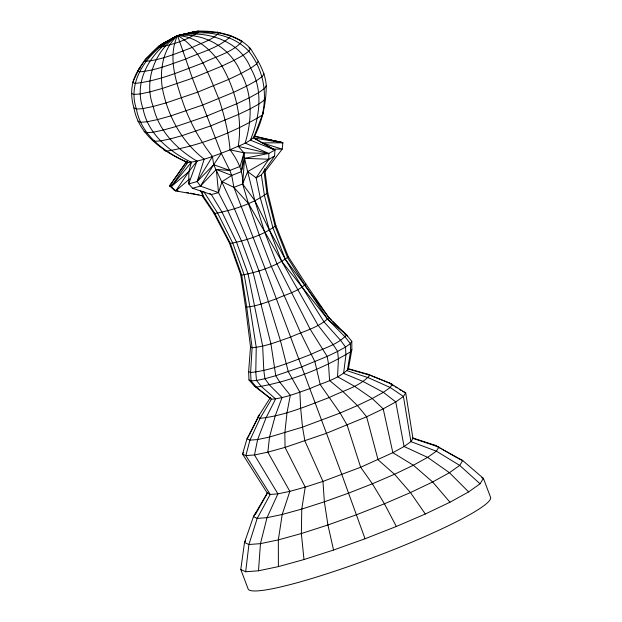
<?xml version="1.0" encoding="UTF-8"?>
<svg xmlns="http://www.w3.org/2000/svg" width="622" height="622" viewBox="0 0 622 622"><rect width="100%" height="100%" fill="white"/><g stroke="black" fill="none" stroke-linecap="round" stroke-linejoin="round"><path stroke-width="0.93" d="M175.769 36.752C151.737 50.662 132.82 80.471 143.021 108.601C147.811 133.823 169.386 151.721 191.405 162.295L188.909 171.563L188.707 183.902L192.556 188.264L211.371 194.577L218.516 192.602L222.038 181.655L231.726 175.435L241.367 171.649L244.578 158.346L243.972 152.818L238.21 146.357C242.774 118.592 235.722 90.314 221.976 66.08C212.53 50.934 197.423 36.97 178.848 35.703L175.528 36.768C150.283 49.931 126.11 79.033 136.443 109.099C141.062 135.347 164.97 152.538 187.805 162.567C202.523 161.082 216.339 154.979 230.086 149.855C238.21 145.688 248.38 143.41 254.522 136.374C262.616 120.225 266.045 103.633 266.278 85.719C265.306 71.888 257.679 60.039 250.518 48.602C237.433 34.482 216.899 30.735 198.441 31.1L177.628 35.609L159.108 45.865C150.874 53.29 143.044 61.096 137.789 70.978C130.791 82.143 130.208 95.531 133.94 107.933C138.589 134.647 163.353 151.682 186.437 161.93L187.805 162.567L171.221 186.647L169.604 185.892L186.825 161.215M331.472 320.322L328.851 317.601L305.799 283.826L288.367 256.816L275.873 225.592L267.763 192.719L265.073 171.555L282.17 149.132L282.839 142.819L253.574 137.882L274.94 150.034L274.597 156.052L261.349 174.953L256.14 177.83L247.649 171.602L244.578 158.346L268.774 153.44L274.94 150.034L253.574 137.882L262.282 115.132L263.666 112.924M249.469 434.685L259.397 414.765L247.02 438.767L242.549 454.076L267.273 493.075L253.457 516.672L244.516 542.47L240.776 569.488L245.674 571.766L258.503 570.786L260.455 543.644L267.009 517.667L277.91 493.86L289.852 491.357L305.215 487.112L322.958 481.405L360.659 467.254L392.855 452.699L404.067 446.51L410.917 441.636L412.946 438.401L405.707 392.832L389.294 382.903L367.586 374.164L347.706 368.535M178.312 35.928C200.642 49.006 209.311 76.125 218.742 98.719C224.425 115.272 228.507 132.408 230.086 149.855C237.456 160.002 243.404 171.003 242.627 183.941L254.833 200.634L269.466 230.148L285.459 259.467L328.851 317.601L346.547 334.846L351.795 341.33L351.842 349.681L348.39 369.017C338.321 379.21 322.872 382.616 310.075 388.548C297.464 392.824 284.845 398.142 271.449 399.231L254.476 386.223L248.979 379.925L248.629 371.598L250.518 346.998L245.488 306.459L240.714 274.699L229.44 243.015L213.774 212.981L201.761 195.238M245.674 571.766L248.917 544.514L257.197 518.414L270.212 494.451L277.91 493.86L254.468 454.954L257.625 439.552L266.022 417.86L275.6 398.912L261.582 386.752L256.489 380.477L255.782 372.119L256.241 347.418L249.888 306.786L244.197 274.955L232.83 243.264L217.716 213.268L203.689 191.483M241.367 171.649L243.972 152.818L268.774 153.44L268.844 159.224L256.14 177.83L260.315 198.014L269.466 230.148L281.797 261.497L318.052 325.283L333.042 344.456L337.622 351.422L338.415 359.236L337.559 376.722L354.4 386.208L372.197 398.515L383.206 408.848L392.855 452.699L413.366 465.248L432.648 481.972L449.97 502.218L468.638 491.916L480.052 483.792L483.426 478.411L462.737 460.56L435.198 445.305L412.705 437.919M258.503 570.786L278.392 566.619L303.987 559.543L301.359 533.528L301.771 509.068L305.215 487.112L285.047 447.389L284.837 432.819L287.014 412.666L290.318 395.273L279.838 382.235L275.764 375.711L270.92 343.795L253.131 272.747L241.53 241.118L227.839 210.765L218.516 192.602L200.44 186.087L197.158 181.562L204.172 159.139C181.733 141.878 167.8 115.949 162.389 88.448C159.551 70.364 162.785 49.566 176.609 36.542M255.432 514.347L267.88 492.282M186.421 163.096L187.059 161.308M176.135 36.675C154.38 51.618 143.666 81.412 153.206 106.463C158.423 130.278 176.524 149.109 196.987 161.121L188.707 183.902L197.158 181.562L213.673 164.713L221.3 153.307L192.377 78.24L177.736 36.162M273.042 157.001L274.597 156.052L247.649 171.602L242.627 183.941L248.388 203.41L259.203 234.789L271.262 266.255L300.737 333.112L314.895 361.693L320.206 384.567L340.11 413.024L347.146 425.153L360.659 467.254L372.368 483.784L384.419 503.781L396.338 526.469L425.308 514.005L449.97 502.218M177.153 36.364C168.445 55.988 175.054 78.597 181.453 97.973C188.186 119.113 198.752 139.033 212.46 156.472L213.673 164.713L234.416 208.658L247.191 239.299L258.931 270.881L280.46 340.724L288.281 371.684L299.882 392.194L300.659 408.281L302.525 427.135L304.92 440.998L322.958 481.405L324.365 501.806L327.934 524.976L333.54 550.042L303.987 559.543M186.032 162.91L186.934 161.246M197.158 181.562L212.46 156.472M192.556 188.264L200.44 186.087L213.673 164.713L229.782 170.451L240.115 166.401L243.972 152.818L230.086 149.855M140.541 67.868L139.079 68.91L132.704 82.376L134.912 83.402C158.587 81.016 180.823 71.196 202.935 62.954C216.013 56.237 232.371 52.575 242.253 41.254L230.886 36.029C219.302 47.941 200.315 52.295 185.465 59.183C170.514 64.26 155.539 70.566 139.662 71.849L137.789 70.978L144.638 60.598L158.54 46.767L176.057 36.286M178.848 35.703L179.921 35.042L199.265 31.481L218.866 32.741L230.886 36.029L229.005 35.159M258.239 61.275L256.505 64.035L250.666 68.195L241.095 73.474L228.468 79.515L197.594 92.188L166.315 102.84L153.206 106.463L143.021 108.601L136.443 109.099L133.94 107.933M264.07 73.707L262.313 76.506L256.373 80.736L246.654 86.1L233.825 92.235L202.453 105.118L170.677 115.933L157.358 119.618L147.002 121.788L140.331 122.293L137.781 121.111M266.278 85.719L264.575 88.433L258.83 92.522L249.43 97.708L237.005 103.649L206.652 116.112L175.909 126.577L163.018 130.146L152.996 132.245L146.535 132.735L144.071 131.584M265.407 97.973L263.845 100.476L258.55 104.239L249.888 109.021L238.444 114.487L210.485 125.978L182.16 135.619L170.288 138.9L161.059 140.836L155.111 141.287L152.841 140.23M267.763 192.719C252.781 203.938 233.258 209.995 214.862 213.486L213.774 212.981M275.873 225.592C262.989 235.24 246.195 240.45 230.373 243.451L229.44 243.015M288.367 256.816C275.142 266.721 257.912 272.063 241.678 275.149L240.714 274.699M305.799 283.826C298.07 291.656 286.198 294.268 276.378 298.824C266.69 302.113 256.987 306.195 246.701 307.027L245.488 306.459M249.033 435.548L247.02 438.767L249.943 440.135L257.625 439.552L269.52 437.056L302.525 427.135L340.11 413.024L357.44 405.567L372.197 398.515L383.37 392.35L390.204 387.49L392.218 384.264L367.586 374.164M243.459 452.622L242.549 454.076L245.845 455.607L254.468 454.954L267.841 452.147L285.047 447.389L326.107 433.41L366.63 416.771L383.206 408.848L395.763 401.913L403.437 396.455L405.707 392.832L402.411 391.3M328.851 317.601C318.806 327.763 303.396 331.168 290.63 337.085C278.05 341.346 265.462 346.656 252.097 347.737L250.518 346.998M351.795 341.33L350.365 343.608L345.529 347.053L337.622 351.422L327.172 356.414L301.631 366.902L275.764 375.711L264.918 378.705L256.489 380.477L251.055 380.889L248.979 379.925M351.842 349.681L350.489 351.842L347.294 370.759L368.286 377.702L390.204 387.49L403.437 396.455L410.917 441.636L436.356 451.168L459.697 465.404L480.052 483.792M256.039 512.551L253.457 516.672L257.197 518.414L267.009 517.667L282.209 514.48L301.771 509.068L324.365 501.806L348.444 493.184L372.368 483.784L394.511 474.259L413.366 465.248L427.633 457.372L436.356 451.168L438.938 447.047L412.946 438.401M245.527 540.852L244.516 542.47L248.917 544.514L260.455 543.644L278.337 539.888L301.359 533.528L327.934 524.976L356.266 514.829L384.419 503.781L410.466 492.57L432.648 481.972L449.434 472.704L459.697 465.404L462.737 460.56L458.336 458.507M270.453 397.528L257.842 417.253L260.097 418.311C284.308 415.861 307.043 405.824 329.644 397.396C343.017 390.53 359.749 386.791 369.841 375.214L348.39 369.017M186.437 161.93L169.604 185.892L174.284 190.2L175.793 190.9L188.909 171.563L196.987 161.121M267.273 493.075L270.212 494.451L245.845 455.607L249.943 440.135L260.097 418.311L271.449 399.231L256.435 387.141L251.055 380.889L250.604 372.516L252.097 347.737L246.701 307.027L241.678 275.149L230.373 243.451L214.862 213.486L203.13 195.876L175.793 190.9L171.221 186.647L191.405 162.295M162.917 44.178L164.161 42.77L170.723 39.746M169.604 185.892L172.138 183.016M200.44 186.087L216.308 169.448L229.782 170.451L231.726 175.435L233.895 187.37L265.12 268.665L341.867 474.633L365.036 538.761L333.54 550.042M151.138 54.472L145.672 58.95L144.638 60.598L146.139 61.298C162.179 59.681 177.247 53.026 192.229 47.443C201.085 42.895 212.172 40.414 218.866 32.741L217.373 32.041M156.41 49.154L161.02 44.504L175.715 36.48M175.793 190.9L189.57 178.98M171.221 186.647L188.909 171.563M175.49 36.986L177.045 35.835M168.298 40.795L176.508 36.068M175.505 36.628L159.108 45.865L158.54 46.767L159.364 47.148C173.235 44.512 187.961 39.948 199.265 31.481L198.441 31.1L178.755 35.229M222.038 181.655L233.895 187.37L242.627 183.941L244.578 158.346L268.844 159.224M365.036 538.761L396.338 526.469M184.524 34.482L187.828 33.417M188.653 33.153L192.952 31.963M179.859 35.143C203.371 29.825 231.625 32.826 248.862 51.245C263.363 69.897 267.476 92.313 262.282 115.132C233.025 132.836 199.817 145.688 166.051 151.255L164.045 150.314M178.203 35.407L181.865 34.964M179.641 35.291C206.761 30.097 239.929 40.687 250.666 68.195C263.588 90.174 259.669 117.667 250.371 140.16L274.94 150.034M433.417 445.438L435.198 445.305L440.158 448.135M254.079 135.946L282.839 142.819L262.041 142.842L282.17 149.132L272.747 149.093M179.299 35.485C205.291 32.779 231.889 48.866 241.095 73.474C252.719 94.684 252.112 120.489 245.13 143.052L268.774 153.44L238.21 146.357M278.353 141.894L281.23 142.065L270.049 139.927M198.193 31.38L196.288 31.263L179.921 35.042M203.915 31.745L208.681 32.041M174.284 190.2L178.079 190.892M186.608 192.462L188.497 192.804M190.394 193.154L195.129 194.025M197.026 194.367L198.923 194.717M254.522 136.374L282.839 142.819M231.726 175.435L216.308 169.448L218.516 192.602M248.917 47.847L250.518 48.602L248.862 51.245L243.256 55.234L234.09 60.295L221.976 66.08L192.377 78.24L162.389 88.448L149.816 91.924L140.051 93.969L133.753 94.451L131.343 93.331M344.572 333.921L346.547 334.846L347.457 336.424M481.793 477.649L483.426 478.411L490.657 497.538A129.609 14.897 -20.7 0 1 372.267 557.895A129.609 14.897 -20.7 0 1 248.007 588.614L240.776 569.488M248.629 371.598L250.604 372.516C271.775 370.378 291.64 361.607 311.404 354.237C323.09 348.234 337.715 344.961 346.547 334.846L327.763 319.335L281.797 261.497L248.388 203.41L233.895 187.37M254.476 386.223L256.435 387.141C289.432 381.706 321.893 369.141 350.489 351.842L350.365 343.608L345.187 337.015L327.763 319.335L304.967 285.164L287.706 257.873L275.227 226.618L267.009 193.916L263.953 170.856M441.807 449.076L457.504 458.033M389.294 382.903L393.92 385.865M395.468 386.853L397.007 387.84M399.324 389.325L400.871 390.313M209.785 193.481L211.371 194.577L222.147 212.343L236.64 242.471L248.1 274.139L262.663 346.073L263.806 370.44L264.918 378.705L269.567 385.08L282.038 397.559L275.204 415.931L269.52 437.056L267.841 452.147L289.852 491.357L282.209 514.48L278.337 539.888L278.392 566.619M240.045 40.22L241.39 41.433M468.638 491.916L449.434 472.704L427.633 457.372L404.067 446.51L395.763 401.913L383.37 392.35L363.023 381.449L343.601 373.387L345.91 355.1L345.529 347.053L340.584 340.296L324.078 321.963L302.129 287.185L285.459 259.467L273.042 228.173L264.474 195.72L261.349 174.953M332.778 321.683L338.679 327.802M425.308 514.005L410.466 492.57L394.511 474.259L378.052 459.775L366.63 416.771L357.44 405.567L343.017 391.642L329.582 380.532L328.517 363.963L327.172 356.414L310.09 329.092L276.953 263.806L264.747 232.403L254.833 200.634L247.649 171.602M221.3 153.307L229.782 170.451M200.642 190.868L203.13 195.876L201.994 191.195M264.599 169.689L265.073 171.555L264.622 168.741"/></g></svg>
